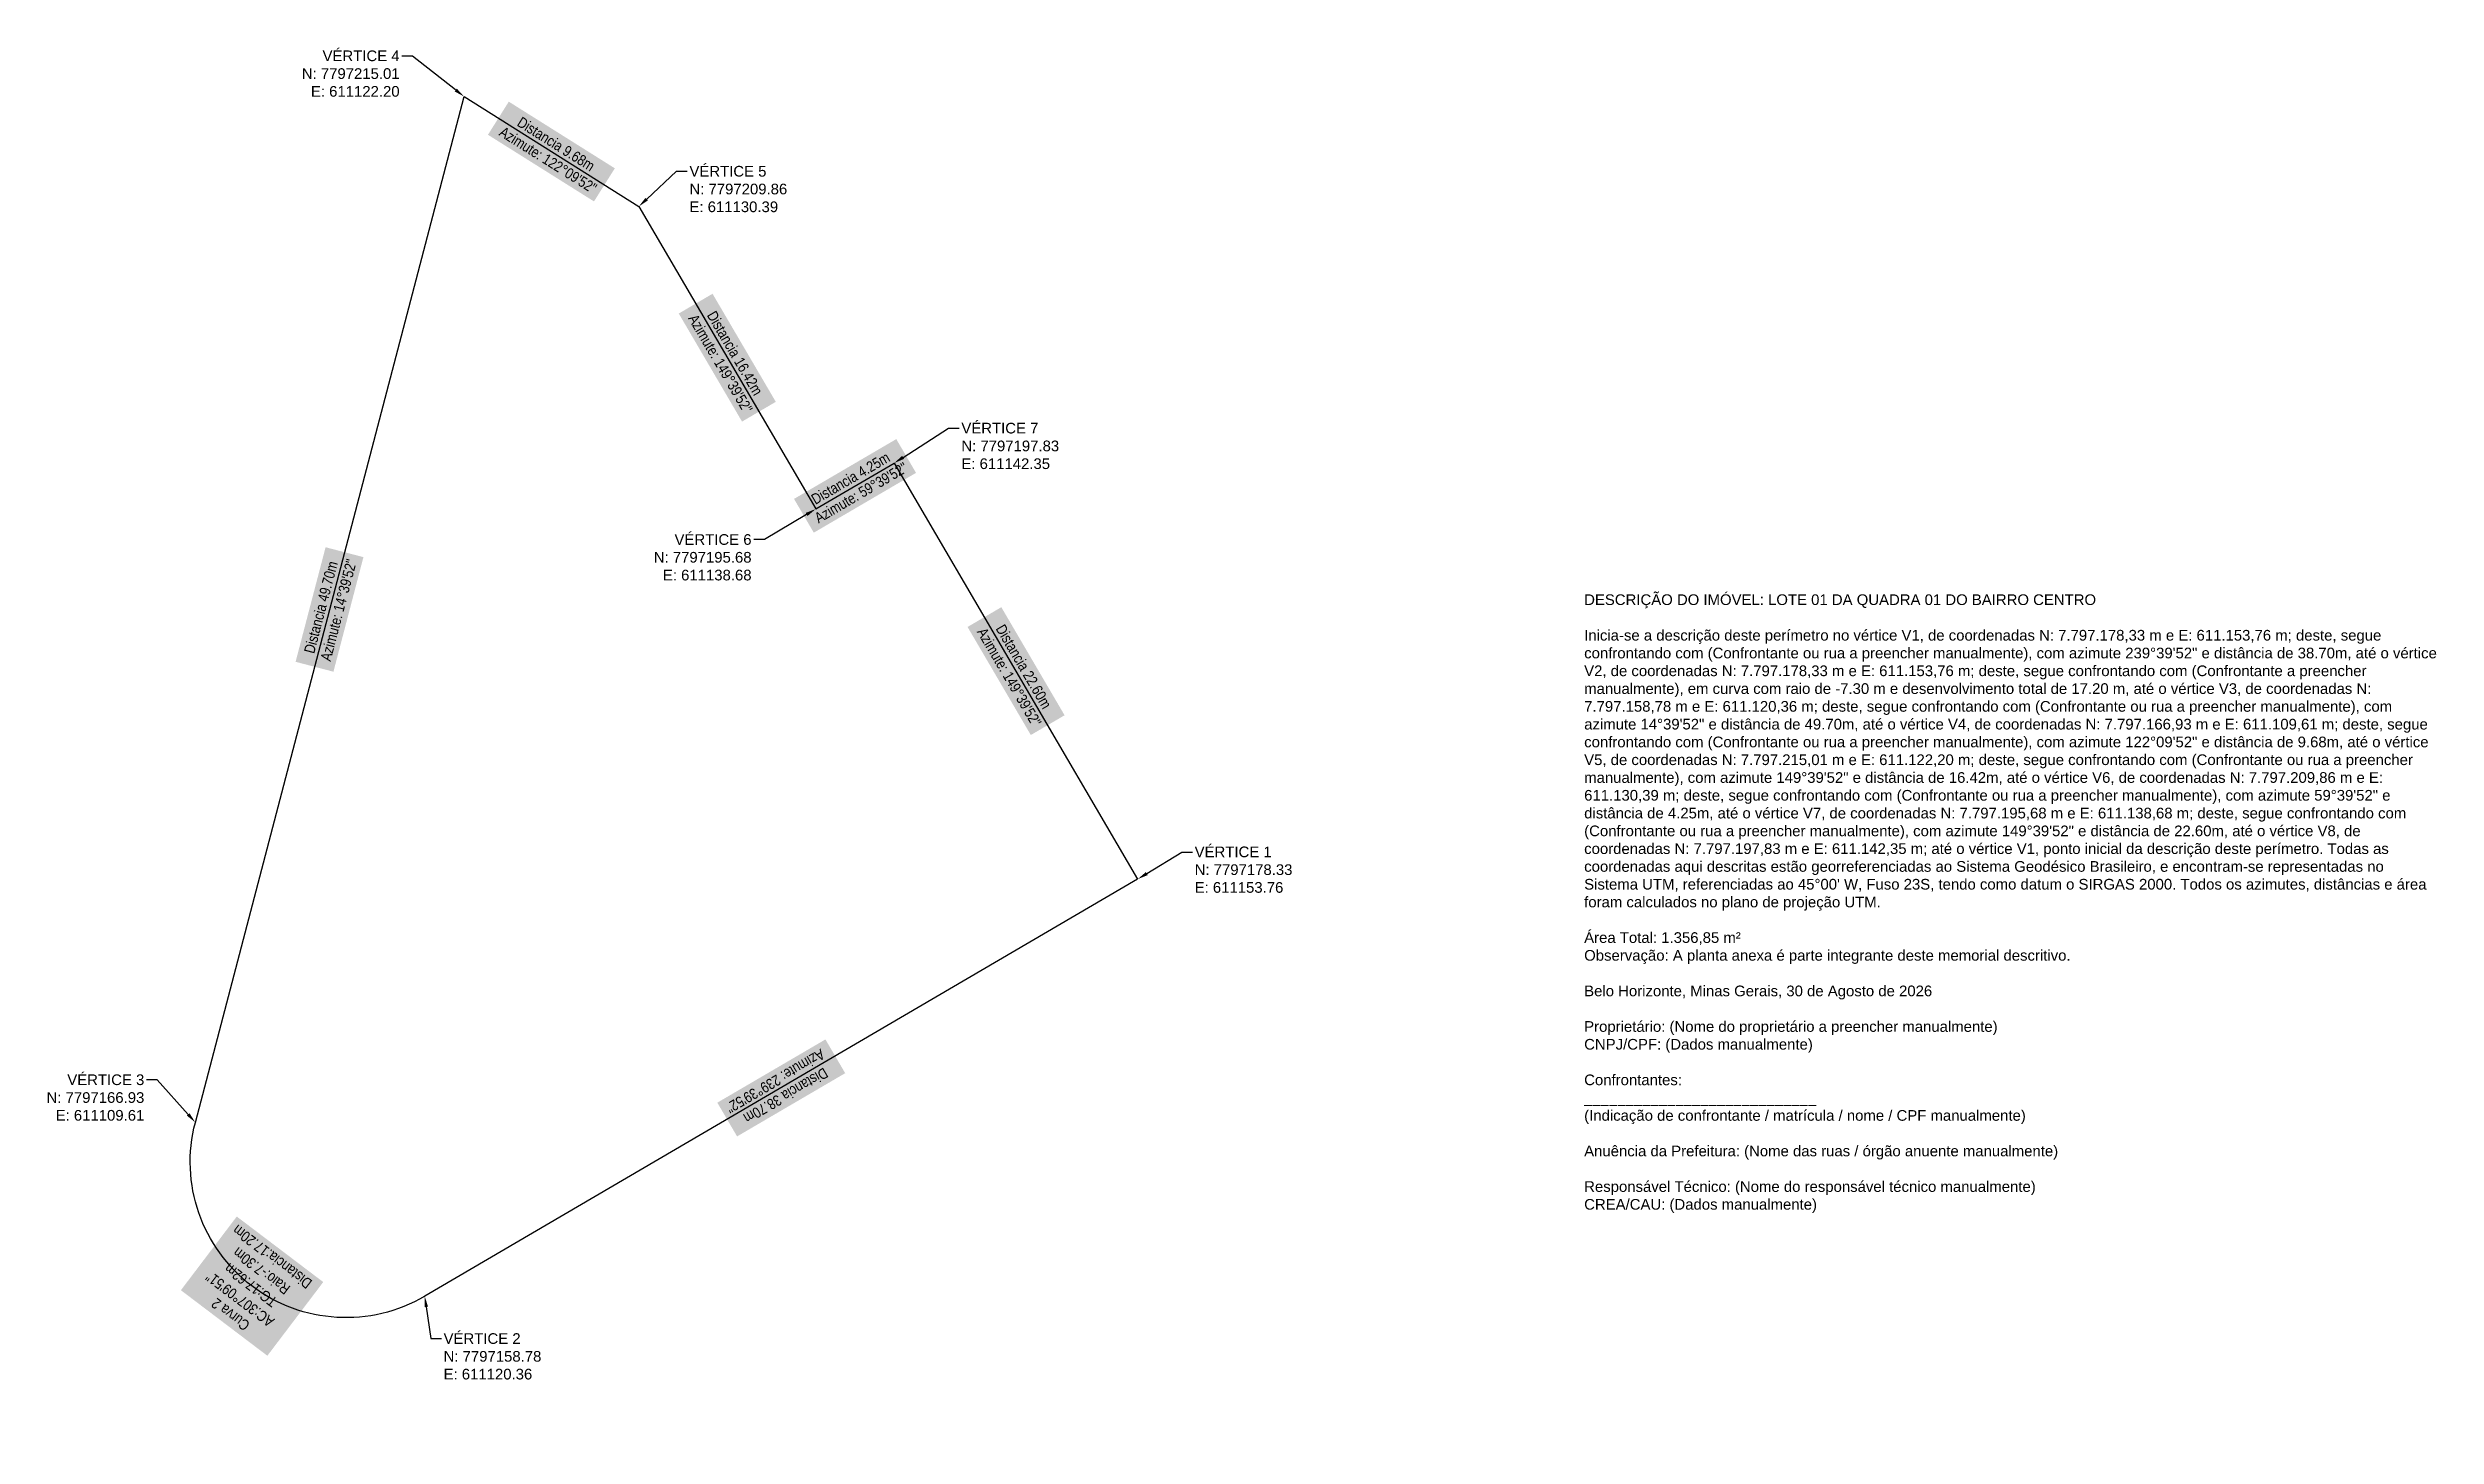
# Model space of a CAD drawing. Header units: feet. Extents: x 611103 to 611215, y 7797152 to 7797217.
import ezdxf
from ezdxf import colors
from ezdxf.entities.mleader import LeaderData, LeaderLine
from ezdxf.math import Vec2, Vec3

# ---------------------------------------------------------------- set-up
doc = ezdxf.new("R2010")
doc.units = ezdxf.units.FT
doc.header["$MEASUREMENT"] = 0
for name, color, linetype in [('TGCOTA', 7, 'Continuous'), ('TGTABELA', 4, 'Continuous'), ('TGVERTICE', 2, 'Continuous')]:
    doc.layers.add(name, color=color, linetype=linetype)
doc.styles.get("Standard").update_dxf_attribs({"font": 'arial.ttf'})
doc.styles.add('TGDdim', font='arial.ttf')

msp = doc.modelspace()

# ---------------------------------------------------------------- linework, layer by layer
at = {"linetype": 'Continuous'}
msp.add_lwpolyline([(611153.76, 7797178.33), (611120.36, 7797158.78, -0.668173), (611109.61, 7797166.93), (611122.2, 7797215.01), (611130.39, 7797209.86), (611138.68, 7797195.68), (611142.35, 7797197.83)], format="xyb", close=True, dxfattribs=at)

# ---------------------------------------------------------------- texts
at = {"layer": 'TGCOTA', "char_height": 0.5, "attachment_point": 5, "style": 'TGDdim', "bg_fill": 1, "box_fill_scale": 1.5, "bg_fill_color": 256, "bg_fill_true_color": 16770196, "bg_fill_transparency": 0}
for s, insert, rotation in [('{\\fArial Narrow|b0|i0|c0|p34;Distancia 9.68m\\P Azimute: 122°09\'52"}', (611126.29, 7797212.43), 327.8354), ('{\\fArial Narrow|b0|i0|c0|p34;Distancia 16.42m\\P Azimute: 149°39\'52"}', (611134.53, 7797202.77), 300.3354), ('{\\fArial Narrow|b0|i0|c0|p34;Distancia 4.25m\\P Azimute: 59°39\'52"}', (611140.52, 7797196.76), 30.3354), ('{\\fArial Narrow|b0|i0|c0|p34;Distancia 49.70m\\P Azimute: 14°39\'52"}', (611115.9, 7797190.97), 75.3354), ('{\\fArial Narrow|b0|i0|c0|p34;Distancia 22.60m\\P Azimute: 149°39\'52"}', (611148.06, 7797188.08), 300.3354), ('{\\fArial Narrow|b0|i0|c0|p34;Distancia 38.70m\\P Azimute: 239°39\'52"}', (611137.06, 7797168.55), 210.3354), ('{\\fArial Narrow|b0|i0|c0|p34;Curva 2\\P AC:307°09\'51"\\P TG:17.62m\\P Raio:-7.30m\\P Distancia:17.20m}', (611112.27, 7797159.26), 142.8359)]:
    msp.add_mtext(s, dxfattribs=dict(at, insert=insert, rotation=rotation))
at = {"layer": 'TGTABELA', "insert": (611174.68, 7797191.68), "char_height": 0.5, "width": 40, "attachment_point": 1}
msp.add_mtext('DESCRIÇÃO DO IMÓVEL: LOTE 01 DA QUADRA 01 DO BAIRRO CENTRO\\P\\PInicia-se a descrição deste perímetro no vértice V1, de coordenadas N: 7.797.178,33 m e E: 611.153,76 m; deste, segue confrontando com (Confrontante ou rua a preencher manualmente), com azimute 239°39\'52" e distância de 38.70m, até o vértice V2, de coordenadas N: 7.797.178,33 m e E: 611.153,76 m; deste, segue confrontando com (Confrontante a preencher manualmente), em curva com raio de -7.30 m e desenvolvimento total de 17.20 m, até o vértice V3, de coordenadas N: 7.797.158,78 m e E: 611.120,36 m; deste, segue confrontando com (Confrontante ou rua a preencher manualmente), com azimute 14°39\'52" e distância de 49.70m, até o vértice V4, de coordenadas N: 7.797.166,93 m e E: 611.109,61 m; deste, segue confrontando com (Confrontante ou rua a preencher manualmente), com azimute 122°09\'52" e distância de 9.68m, até o vértice V5, de coordenadas N: 7.797.215,01 m e E: 611.122,20 m; deste, segue confrontando com (Confrontante ou rua a preencher manualmente), com azimute 149°39\'52" e distância de 16.42m, até o vértice V6, de coordenadas N: 7.797.209,86 m e E: 611.130,39 m; deste, segue confrontando com (Confrontante ou rua a preencher manualmente), com azimute 59°39\'52" e distância de 4.25m, até o vértice V7, de coordenadas N: 7.797.195,68 m e E: 611.138,68 m; deste, segue confrontando com (Confrontante ou rua a preencher manualmente), com azimute 149°39\'52" e distância de 22.60m, até o vértice V8, de coordenadas N: 7.797.197,83 m e E: 611.142,35 m; até o vértice V1, ponto inicial da descrição deste perímetro. Todas as coordenadas aqui descritas estão georreferenciadas ao Sistema Geodésico Brasileiro, e encontram-se representadas no Sistema UTM, referenciadas ao 45°00\' W, Fuso 23S, tendo como datum o SIRGAS 2000. Todos os azimutes, distâncias e área foram calculados no plano de projeção UTM.\\P\\PÁrea Total: 1.356,85 m²\\PObservação: A planta anexa é parte integrante deste memorial descritivo.\\P\\PBelo Horizonte, Minas Gerais, 30 de Agosto de 2026\\P\\PProprietário: (Nome do proprietário a preencher manualmente)\\PCNPJ/CPF: (Dados manualmente)\\P\\PConfrontantes:\\P____________________________\\P(Indicação de confrontante / matrícula / nome / CPF manualmente)\\P\\PAnuência da Prefeitura: (Nome das ruas / órgão anuente manualmente)\\P\\PResponsável Técnico: (Nome do responsável técnico manualmente)\\PCREA/CAU: (Dados manualmente)', dxfattribs=at)

# ---------------------------------------------------------------- leaders
at = {"layer": 'TGVERTICE'}
ml = msp.add_multileader_mtext('Standard', dxfattribs=at)
ml.set_content('VÉRTICE 4\\PN: 7797215.01\\PE: 611122.20', color=256)
ml.set_leader_properties()
ml.build(insert=Vec2(0, 0))
ml.multileader.update_dxf_attribs({"dogleg_length": 0.5, "arrow_head_size": 0.5})
ctx = ml.context
ctx.base_point, ctx.char_height, ctx.arrow_head_size, ctx.landing_gap_size = Vec3(611114.67, 7797216.91), 0.5, 0.5, 0.1
ctx.text_align_type = 2
notes = []
notes.append((ctx, [(1, (1, 1, 0), (611119.78, 7797216.91), (-1, 0), 0.5, [(0, [(611122.2, 7797215.01)], 0, [])])]))
ctx.mtext.insert, ctx.mtext.alignment, ctx.mtext.flow_direction = Vec3(611119.18, 7797217.17), 3, 5
ml = msp.add_multileader_mtext('Standard', dxfattribs=at)
ml.set_content('VÉRTICE 5\\PN: 7797209.86\\PE: 611130.39', color=256)
ml.set_leader_properties()
ml.build(insert=Vec2(0, 0))
ml.multileader.update_dxf_attribs({"dogleg_length": 0.5, "arrow_head_size": 0.5})
ctx = ml.context
ctx.base_point, ctx.char_height, ctx.arrow_head_size, ctx.landing_gap_size = Vec3(611132.66, 7797211.51), 0.5, 0.5, 0.1
notes.append((ctx, [(0, (1, 1, 0), (611132.16, 7797211.51), (1, 0), 0.5, [(0, [(611130.39, 7797209.86)], 0, [])])]))
ctx.mtext.insert, ctx.mtext.flow_direction = Vec3(611132.76, 7797211.76), 5
ml = msp.add_multileader_mtext('Standard', dxfattribs=at)
ml.set_content('VÉRTICE 7\\PN: 7797197.83\\PE: 611142.35', color=256)
ml.set_leader_properties()
ml.build(insert=Vec2(0, 0))
ml.multileader.update_dxf_attribs({"dogleg_length": 0.5, "arrow_head_size": 0.5})
ctx = ml.context
ctx.base_point, ctx.char_height, ctx.arrow_head_size, ctx.landing_gap_size = Vec3(611145.4, 7797199.47), 0.5, 0.5, 0.1
notes.append((ctx, [(0, (1, 1, 0), (611144.9, 7797199.47), (1, 0), 0.5, [(0, [(611142.35, 7797197.83)], 0, [])])]))
ctx.mtext.insert, ctx.mtext.flow_direction = Vec3(611145.5, 7797199.72), 5
ml = msp.add_multileader_mtext('Standard', dxfattribs=at)
ml.set_content('VÉRTICE 6\\PN: 7797195.68\\PE: 611138.68', color=256)
ml.set_leader_properties()
ml.build(insert=Vec2(0, 0))
ml.multileader.update_dxf_attribs({"dogleg_length": 0.5, "arrow_head_size": 0.5})
ctx = ml.context
ctx.base_point, ctx.char_height, ctx.arrow_head_size, ctx.landing_gap_size = Vec3(611131.08, 7797194.25), 0.5, 0.5, 0.1
ctx.text_align_type = 2
notes.append((ctx, [(1, (1, 1, 0), (611136.27, 7797194.25), (-1, 0), 0.5, [(0, [(611138.68, 7797195.68)], 0, [])])]))
ctx.mtext.insert, ctx.mtext.alignment, ctx.mtext.flow_direction = Vec3(611135.67, 7797194.5), 3, 5
ml = msp.add_multileader_mtext('Standard', dxfattribs=at)
ml.set_content('VÉRTICE 1\\PN: 7797178.33\\PE: 611153.76', color=256)
ml.set_leader_properties()
ml.build(insert=Vec2(0, 0))
ml.multileader.update_dxf_attribs({"dogleg_length": 0.5, "arrow_head_size": 0.5})
ctx = ml.context
ctx.base_point, ctx.char_height, ctx.arrow_head_size, ctx.landing_gap_size = Vec3(611156.33, 7797179.6), 0.5, 0.5, 0.1
notes.append((ctx, [(0, (1, 1, 0), (611155.83, 7797179.6), (1, 0), 0.5, [(0, [(611153.76, 7797178.33)], 0, [])])]))
ctx.mtext.insert, ctx.mtext.flow_direction = Vec3(611156.43, 7797179.86), 5
ml = msp.add_multileader_mtext('Standard', dxfattribs=at)
ml.set_content('VÉRTICE 3\\PN: 7797166.93\\PE: 611109.61', color=256)
ml.set_leader_properties()
ml.build(insert=Vec2(0, 0))
ml.multileader.update_dxf_attribs({"dogleg_length": 0.5, "arrow_head_size": 0.5})
ctx = ml.context
ctx.base_point, ctx.char_height, ctx.arrow_head_size, ctx.landing_gap_size = Vec3(611102.62, 7797168.93), 0.5, 0.5, 0.1
ctx.text_align_type = 2
notes.append((ctx, [(1, (1, 1, 0), (611107.82, 7797168.93), (-1, 0), 0.5, [(0, [(611109.61, 7797166.93)], 0, [])])]))
ctx.mtext.insert, ctx.mtext.alignment, ctx.mtext.flow_direction = Vec3(611107.22, 7797169.18), 3, 5
ml = msp.add_multileader_mtext('Standard', dxfattribs=at)
ml.set_content('VÉRTICE 2\\PN: 7797158.78\\PE: 611120.36', color=256)
ml.set_leader_properties()
ml.build(insert=Vec2(0, 0))
ml.multileader.update_dxf_attribs({"dogleg_length": 0.5, "arrow_head_size": 0.5})
ctx = ml.context
ctx.base_point, ctx.char_height, ctx.arrow_head_size, ctx.landing_gap_size = Vec3(611121.14, 7797156.8), 0.5, 0.5, 0.1
notes.append((ctx, [(0, (1, 1, 0), (611120.64, 7797156.8), (1, 0), 0.5, [(0, [(611120.36, 7797158.78)], 0, [])])]))
ctx.mtext.insert, ctx.mtext.flow_direction = Vec3(611121.24, 7797157.05), 5
for ctx, leaders in notes:
    for number, flags, end, landing, length, lines in leaders:
        leader = LeaderData()
        leader.index, (leader.has_last_leader_line, leader.has_dogleg_vector, leader.attachment_direction) = number, flags
        leader.last_leader_point, leader.dogleg_vector, leader.dogleg_length = Vec3(end), Vec3(landing), length
        for number, points, colour, breaks in lines:
            line = LeaderLine()
            line.index, line.vertices, line.color, line.breaks = number, Vec3.list(points), colors.encode_raw_color(colour), breaks
            leader.lines.append(line)
        ctx.leaders.append(leader)

doc.saveas('drawing.dxf')
